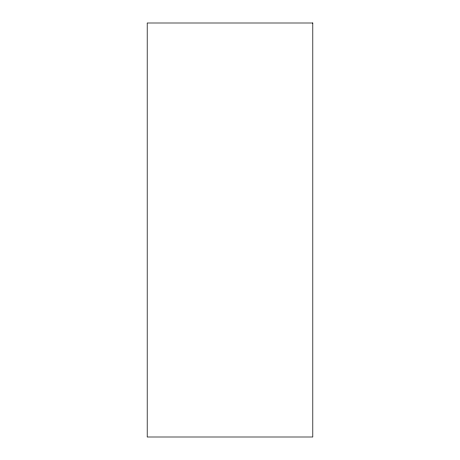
<?xml version="1.0" encoding="UTF-8"?>
<svg xmlns="http://www.w3.org/2000/svg" width="460" height="460" viewBox="0 0 460 460"><rect width="100%" height="100%" fill="white"/><g stroke="black" fill="none" stroke-linecap="round" stroke-linejoin="round"><path stroke-width="0.69" d="M312.8 23L147.2 23L147.2 437L312.8 437L312.8 23"/></g></svg>
